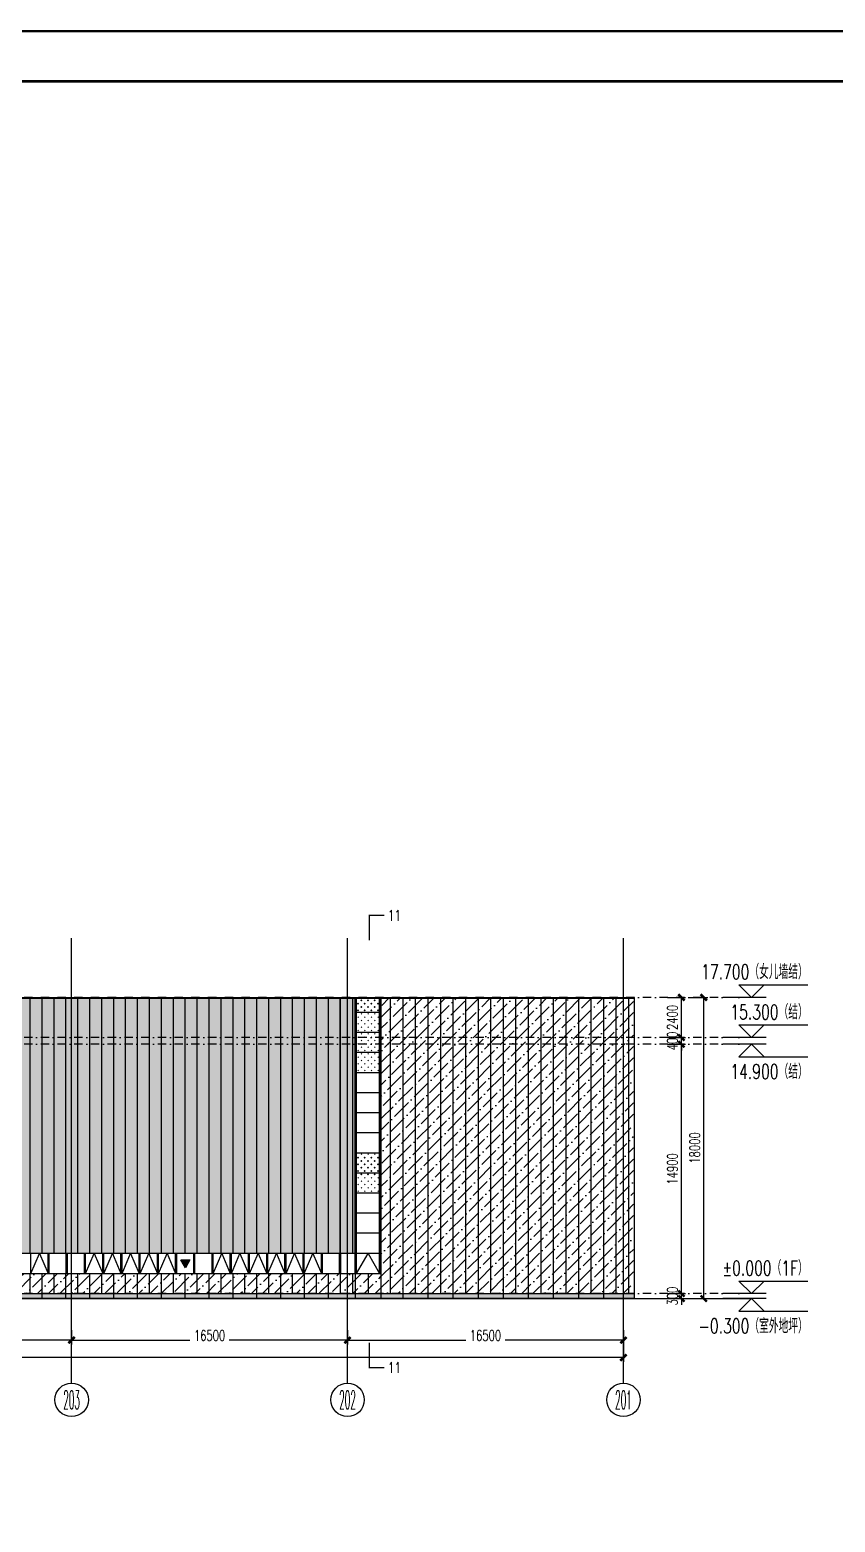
# Model space of a CAD drawing. Extents: x -2072575 to 87763, y 445513 to 805276.
# Drawn here: x -975001 to -926842, y 545061 to 634236 of the extents above; entities that cross this region are included whole.
import ezdxf
from ezdxf.enums import TextEntityAlignment as Align

# ---------------------------------------------------------------- set-up
doc = ezdxf.new("R2010")
doc.units = 0
doc.header["$LTSCALE"] = 1000
for name, pattern in [('CENTER', [2, 1.25, -0.25, 0.25, -0.25]), ('DASHDOT', [1, 0.5, -0.25, 0, -0.25]), ('DOT', [0.25, 0, -0.25])]:
    doc.linetypes.add(name, pattern=pattern)
doc.layers.get('Defpoints').update_dxf_attribs({"color": 210})
for name, color, linetype in [('!ZN1-填充-8', 8, 'Continuous'), ('!ZN1-文字-7', 7, 'Continuous'), ('!ZN1-标注-173', 173, 'Continuous'), ('!ZN3-玻璃幕墙-4', 4, 'Continuous'), ('!ZN4-辅助材料-1', 1, 'Continuous'), ('0-cxFrame', 155, 'Continuous'), ('3符号', 3, 'Continuous'), ('3铝板幕墙', 3, 'Continuous'), ('4玻璃幕墙', 4, 'Continuous'), ('A-LIN-V', 9, 'Continuous'), ('A-SFCE', 30, 'Continuous'), ('A-云线', 50, 'Continuous'), ('AS-WALL', 40, 'Continuous'), ('DIM', 173, 'Continuous'), ('DOT', 8, 'DOT'), ('DOTE', 1, 'CENTER'), ('IE-填充-JYZS', 7, 'Continuous'), ('压型钢板', 23, 'Continuous')]:
    doc.layers.add(name, color=color, linetype=linetype)
doc.layers.add('0-cxText', color=131, linetype='Continuous', lineweight=25)
doc.styles.add('_TCH_AXIS', font='COMPLEX', dxfattribs={"bigfont": 'GBCBIG'})
doc.styles.add('_TCH_LABEL', font='COMPLEX', dxfattribs={"bigfont": 'GBCBIG'})
doc.styles.add('cx_tuming', font='simhei.ttf')
doc.styles.add('cx_tuqian1', font='')
doc.styles.add('DHTEXT-1', font='romans.shx', dxfattribs={"width": 0.7, "bigfont": 'chinese.shx'})
doc.styles.add('卓越符号', font='ROMANS.shx', dxfattribs={"width": 0.7, "bigfont": 'CHINESE.shx'})
doc.styles.add('样式 1', font='romans.shx', dxfattribs={"width": 0.7, "bigfont": 'chinese.shx'})
doc.styles.add('黑体', font='simhei.ttf', dxfattribs={"height": 12})
doc.styles.get('cx_tuqian1').set_extended_font_data('SimSun')
doc.dimstyles.new('ZN250', dxfattribs={"dimscale": 250, "dimtxt": 2.5, "dimasz": 1.5, "dimexe": 1, "dimexo": 2, "dimgap": 0.9, "dimtad": 1, "dimdec": 0, "dimdsep": 46, "dimtxsty": 'DHTEXT-1', "dimblk": 'ARCHTICK', "dimcen": 2.5, "dimclrd": 173, "dimclre": 173, "dimclrt": 7, "dimazin": 2, "dimtfac": 1, "dimtdec": 0, "dimtix": 1, "dimtmove": 2, "dimatfit": 3, "dimfxl": 0, "dimarcsym": 0})
pattern_1 = [(45, (14478.8, 0), (252.5697, 926.08891), [1190.625, -238.125, 0, -238.125])]

# ---------------------------------------------------------------- blocks, each defined once
blk = doc.blocks.new('_ArchTick')
at = {"color": 0, "linetype": 'ByBlock', "const_width": 0.4}
blk.add_lwpolyline([(-0.5, -0.5), (0.5, 0.5)], dxfattribs=at)
blk = doc.blocks.new('*D968')
at = {"layer": 'Defpoints', "color": 0, "ltscale": 2500, "transparency": 16777216}
for p in [(0, -1687), (82500, -1687), (82500, -3824)]:
    blk.add_point(p, dxfattribs=at)
at = {"layer": 'DIM', "color": 173, "linetype": 'ByBlock', "lineweight": -2, "ltscale": 2500, "transparency": 16777216}
for p, q in [((0, -2187), (0, -4074)), ((82500, -2187), (82500, -4074)), ((0, -3824), (40046, -3824)), ((82500, -3824), (42454, -3824))]:
    blk.add_line(p, q, dxfattribs=at)
at = {"layer": 'DIM', "color": 173, "lineweight": -2, "ltscale": 2500, "transparency": 16777216, "xscale": 375, "yscale": 375, "zscale": 375, "rotation": 180}
blk.add_blockref('_ArchTick', (0, -3824), dxfattribs=at)
at = {"layer": 'DIM', "color": 173, "lineweight": -2, "ltscale": 2500, "transparency": 16777216, "xscale": 375, "yscale": 375, "zscale": 375}
blk.add_blockref('_ArchTick', (82500, -3824), dxfattribs=at)
at = {"layer": 'DIM', "color": 7, "ltscale": 2500, "transparency": 16777216, "insert": (41250, -3549), "char_height": 625, "attachment_point": 5, "style": 'DHTEXT-1'}
blk.add_mtext('82500', dxfattribs=at)
blk = doc.blocks.new('*D969')
at = {"layer": 'Defpoints', "color": 0, "ltscale": 2500, "transparency": 16777216}
for p in [(85967, 17700), (87300, 17700), (85967, -300)]:
    blk.add_point(p, dxfattribs=at)
at = {"layer": 'DIM', "color": 173, "linetype": 'ByBlock', "lineweight": -2, "ltscale": 2500, "transparency": 16777216}
for p, q in [((86467, 17700), (87550, 17700)), ((87300, -300), (87300, 17700)), ((86467, -300), (87550, -300))]:
    blk.add_line(p, q, dxfattribs=at)
at = {"layer": 'DIM', "color": 173, "lineweight": -2, "ltscale": 2500, "transparency": 16777216, "xscale": 375, "yscale": 375, "zscale": 375}
for p, rotation in [((87300, 17700), 90), ((87300, -300), 270)]:
    blk.add_blockref('_ArchTick', p, dxfattribs=dict(at, rotation=rotation))
at = {"layer": 'DIM', "color": 7, "ltscale": 2500, "transparency": 16777216, "insert": (86763, 8700), "char_height": 625, "attachment_point": 5, "rotation": 90, "style": 'DHTEXT-1'}
blk.add_mtext('18000', dxfattribs=at)
blk = doc.blocks.new('*D970')
at = {"layer": 'Defpoints', "color": 0, "ltscale": 2500, "transparency": 16777216}
for p in [(84632, 0), (85965, 0), (84632, -300)]:
    blk.add_point(p, dxfattribs=at)
at = {"layer": 'DIM', "color": 173, "linetype": 'ByBlock', "lineweight": -2, "ltscale": 2500, "transparency": 16777216}
for p, q in [((85132, 0), (86215, 0)), ((85965, 0), (85965, 375)), ((85965, -300), (85965, 0)), ((85132, -300), (86215, -300)), ((85965, -300), (85965, -675))]:
    blk.add_line(p, q, dxfattribs=at)
at = {"layer": 'DIM', "color": 173, "lineweight": -2, "ltscale": 2500, "transparency": 16777216, "xscale": 375, "yscale": 375, "zscale": 375}
for p, rotation in [((85965, 0), 270), ((85965, -300), 90)]:
    blk.add_blockref('_ArchTick', p, dxfattribs=dict(at, rotation=rotation))
at = {"layer": 'DIM', "color": 7, "ltscale": 2500, "transparency": 16777216, "insert": (85428, -150), "char_height": 625, "attachment_point": 5, "rotation": 90, "style": 'DHTEXT-1'}
blk.add_mtext('300', dxfattribs=at)
blk = doc.blocks.new('*D971')
at = {"layer": 'Defpoints', "color": 0, "ltscale": 2500, "transparency": 16777216}
for p in [(84632, 14900), (85965, 14900), (84632, 0)]:
    blk.add_point(p, dxfattribs=at)
at = {"layer": 'DIM', "color": 173, "linetype": 'ByBlock', "lineweight": -2, "ltscale": 2500, "transparency": 16777216}
for p, q in [((85132, 14900), (86215, 14900)), ((85965, 0), (85965, 14900)), ((85132, 0), (86215, 0))]:
    blk.add_line(p, q, dxfattribs=at)
at = {"layer": 'DIM', "color": 173, "lineweight": -2, "ltscale": 2500, "transparency": 16777216, "xscale": 375, "yscale": 375, "zscale": 375}
for p, rotation in [((85965, 14900), 90), ((85965, 0), 270)]:
    blk.add_blockref('_ArchTick', p, dxfattribs=dict(at, rotation=rotation))
at = {"layer": 'DIM', "color": 7, "ltscale": 2500, "transparency": 16777216, "insert": (85428, 7450), "char_height": 625, "attachment_point": 5, "rotation": 90, "style": 'DHTEXT-1'}
blk.add_mtext('14900', dxfattribs=at)
blk = doc.blocks.new('*D972')
at = {"layer": 'Defpoints', "color": 0, "ltscale": 2500, "transparency": 16777216}
for p in [(84632, 15300), (85965, 15300), (84632, 14900)]:
    blk.add_point(p, dxfattribs=at)
at = {"layer": 'DIM', "color": 173, "linetype": 'ByBlock', "lineweight": -2, "ltscale": 2500, "transparency": 16777216}
for p, q in [((85132, 15300), (86215, 15300)), ((85965, 15300), (85965, 15675)), ((85965, 14900), (85965, 15300)), ((85132, 14900), (86215, 14900)), ((85965, 14900), (85965, 14525))]:
    blk.add_line(p, q, dxfattribs=at)
at = {"layer": 'DIM', "color": 173, "lineweight": -2, "ltscale": 2500, "transparency": 16777216, "xscale": 375, "yscale": 375, "zscale": 375}
for p, rotation in [((85965, 15300), 270), ((85965, 14900), 90)]:
    blk.add_blockref('_ArchTick', p, dxfattribs=dict(at, rotation=rotation))
at = {"layer": 'DIM', "color": 7, "ltscale": 2500, "transparency": 16777216, "insert": (85428, 15100), "char_height": 625, "attachment_point": 5, "rotation": 90, "style": 'DHTEXT-1'}
blk.add_mtext('400', dxfattribs=at)
blk = doc.blocks.new('*D973')
at = {"layer": 'Defpoints', "color": 0, "ltscale": 2500, "transparency": 16777216}
for p in [(84632, 17700), (85965, 17700), (84632, 15300)]:
    blk.add_point(p, dxfattribs=at)
at = {"layer": 'DIM', "color": 173, "linetype": 'ByBlock', "lineweight": -2, "ltscale": 2500, "transparency": 16777216}
for p, q in [((85132, 17700), (86215, 17700)), ((85965, 15300), (85965, 17700)), ((85132, 15300), (86215, 15300))]:
    blk.add_line(p, q, dxfattribs=at)
at = {"layer": 'DIM', "color": 173, "lineweight": -2, "ltscale": 2500, "transparency": 16777216, "xscale": 375, "yscale": 375, "zscale": 375}
for p, rotation in [((85965, 17700), 90), ((85965, 15300), 270)]:
    blk.add_blockref('_ArchTick', p, dxfattribs=dict(at, rotation=rotation))
at = {"layer": 'DIM', "color": 7, "ltscale": 2500, "transparency": 16777216, "insert": (85428, 16500), "char_height": 625, "attachment_point": 5, "rotation": 90, "style": 'DHTEXT-1'}
blk.add_mtext('2400', dxfattribs=at)
blk = doc.blocks.new('*D976')
at = {"layer": 'Defpoints', "color": 0, "ltscale": 2500, "transparency": 16777216}
for p in [(33000, -1687), (49500, -1687), (49500, -2784)]:
    blk.add_point(p, dxfattribs=at)
at = {"layer": 'DIM', "color": 173, "linetype": 'ByBlock', "lineweight": -2, "ltscale": 2500, "transparency": 16777216}
for p, q in [((33000, -2187), (33000, -3034)), ((49500, -2187), (49500, -3034)), ((33000, -2784), (40077, -2784)), ((49500, -2784), (42423, -2784))]:
    blk.add_line(p, q, dxfattribs=at)
at = {"layer": 'DIM', "color": 173, "lineweight": -2, "ltscale": 2500, "transparency": 16777216, "xscale": 375, "yscale": 375, "zscale": 375, "rotation": 180}
blk.add_blockref('_ArchTick', (33000, -2784), dxfattribs=at)
at = {"layer": 'DIM', "color": 173, "lineweight": -2, "ltscale": 2500, "transparency": 16777216, "xscale": 375, "yscale": 375, "zscale": 375}
blk.add_blockref('_ArchTick', (49500, -2784), dxfattribs=at)
at = {"layer": 'DIM', "color": 7, "ltscale": 2500, "transparency": 16777216, "insert": (41250, -2509), "char_height": 625, "attachment_point": 5, "style": 'DHTEXT-1'}
blk.add_mtext('16500', dxfattribs=at)
blk = doc.blocks.new('*D977')
at = {"layer": 'Defpoints', "color": 0, "ltscale": 2500, "transparency": 16777216}
for p in [(49500, -1687), (66000, -1687), (66000, -2784)]:
    blk.add_point(p, dxfattribs=at)
at = {"layer": 'DIM', "color": 173, "linetype": 'ByBlock', "lineweight": -2, "ltscale": 2500, "transparency": 16777216}
for p, q in [((49500, -2187), (49500, -3034)), ((66000, -2187), (66000, -3034)), ((49500, -2784), (56577, -2784)), ((66000, -2784), (58923, -2784))]:
    blk.add_line(p, q, dxfattribs=at)
at = {"layer": 'DIM', "color": 173, "lineweight": -2, "ltscale": 2500, "transparency": 16777216, "xscale": 375, "yscale": 375, "zscale": 375, "rotation": 180}
blk.add_blockref('_ArchTick', (49500, -2784), dxfattribs=at)
at = {"layer": 'DIM', "color": 173, "lineweight": -2, "ltscale": 2500, "transparency": 16777216, "xscale": 375, "yscale": 375, "zscale": 375}
blk.add_blockref('_ArchTick', (66000, -2784), dxfattribs=at)
at = {"layer": 'DIM', "color": 7, "ltscale": 2500, "transparency": 16777216, "insert": (57750, -2509), "char_height": 625, "attachment_point": 5, "style": 'DHTEXT-1'}
blk.add_mtext('16500', dxfattribs=at)
blk = doc.blocks.new('*D978')
at = {"layer": 'Defpoints', "color": 0, "ltscale": 2500, "transparency": 16777216}
for p in [(66000, -1687), (82500, -1687), (82500, -2784)]:
    blk.add_point(p, dxfattribs=at)
at = {"layer": 'DIM', "color": 173, "linetype": 'ByBlock', "lineweight": -2, "ltscale": 2500, "transparency": 16777216}
for p, q in [((66000, -2187), (66000, -3034)), ((82500, -2187), (82500, -3034)), ((66000, -2784), (73077, -2784)), ((82500, -2784), (75423, -2784))]:
    blk.add_line(p, q, dxfattribs=at)
at = {"layer": 'DIM', "color": 173, "lineweight": -2, "ltscale": 2500, "transparency": 16777216, "xscale": 375, "yscale": 375, "zscale": 375, "rotation": 180}
blk.add_blockref('_ArchTick', (66000, -2784), dxfattribs=at)
at = {"layer": 'DIM', "color": 173, "lineweight": -2, "ltscale": 2500, "transparency": 16777216, "xscale": 375, "yscale": 375, "zscale": 375}
blk.add_blockref('_ArchTick', (82500, -2784), dxfattribs=at)
at = {"layer": 'DIM', "color": 7, "ltscale": 2500, "transparency": 16777216, "insert": (74250, -2509), "char_height": 625, "attachment_point": 5, "style": 'DHTEXT-1'}
blk.add_mtext('16500', dxfattribs=at)
blk = doc.blocks.new('卓越-轴号')
blk.add_circle((0, 0), 4)
at = {"color": 0, "style": '_TCH_AXIS', "width": 1.041667, "flags": 8}
blk.add_attdef('A', text='', height=4.48, dxfattribs=at).set_placement((-2, -2.24), (2, -2.24), align=Align.FIT)
blk = doc.blocks.new('*U137')
at = {"ltscale": 10}
blk.add_line((3.48, 0), (-6.85, 0), dxfattribs=at)
blk.add_lwpolyline([(3, 3), (0, 0), (-3, 3), (13.45, 3)])
at = {"color": 0, "style": '卓越符号', "width": 0.7, "flags": 8}
blk.add_attdef('±0.000', text='', height=3.5, dxfattribs=at).set_placement((13.45, 4.35), align=Align.RIGHT)
blk = doc.blocks.new('*U138')
at = {"ltscale": 10}
blk.add_line((3.48, 0), (-6.85, 0), dxfattribs=at)
blk.add_lwpolyline([(3, -3), (0, 0), (-3, -3), (13.45, -3)])
at = {"color": 0, "style": '卓越符号', "width": 0.7, "flags": 8}
blk.add_attdef('±0.000', text='', height=3.5, dxfattribs=at).set_placement((13.45, -7.85), align=Align.RIGHT)
blk = doc.blocks.new('*U108')
at = {"layer": '!ZN3-玻璃幕墙-4', "color": 7, "ltscale": 10}
blk.add_lwpolyline([(0, 0), (512, 1200), (1023, 0)], dxfattribs=at)
blk = doc.blocks.new('*U109')
at = {"layer": '!ZN3-玻璃幕墙-4', "color": 7, "ltscale": 10}
blk.add_lwpolyline([(0, 0), (690, 1200), (1380, 0)], dxfattribs=at)
blk = doc.blocks.new('消防救援口标识')
blk.add_wipeout([(0, 0), (-150, 260), (150, 260)]).dxf.layer = '!ZN1-标注-173'
at = {"layer": '!ZN1-填充-8'}
h = blk.add_hatch(color=252, dxfattribs=at)
h.dxf.hatch_style = 1
h.paths.add_polyline_path([(0, 0), (-150, 260), (150, 260)])
at = {"layer": '!ZN1-标注-173'}
blk.add_lwpolyline([(0, 0), (-150, 260), (150, 260)], close=True, dxfattribs=at)
at = {"layer": '!ZN1-文字-7', "ltscale": 1.5, "style": '样式 1', "width": 0.7}
blk.add_text('消', height=120, dxfattribs=at).set_placement((-62, 164), align=Align.MIDDLE_LEFT)
blk = doc.blocks.new('紧急救援窗口')
at = {"layer": '!ZN4-辅助材料-1', "xscale": 1.8, "yscale": 1.8, "zscale": 1.8}
blk.add_blockref('消防救援口标识', (74715, -11410), dxfattribs=at)
blk = doc.blocks.new('TK22.A1 L(Dragon)')
at = {"layer": '0-cxFrame', "color": 7, "const_width": 0.5}
blk.add_lwpolyline([(0, 0), (-841, 0), (-841, 594), (0, 594)], close=True, dxfattribs=at)
at = {"layer": '0-cxFrame', "const_width": 0.5}
blk.add_lwpolyline([(-80, 10), (-821, 10), (-821, 584), (-80, 584)], close=True, dxfattribs=at)
at = {"style": '黑体', "flags": 4}
blk.add_attdef('图幅', text='', height=3.3, dxfattribs=at).set_placement((-40, 3), align=Align.RIGHT)
at = {"layer": '0-cxText', "flags": 4}
for tag, height, style, p in [('建设单位', 3.5, 'cx_tuming', (-45, 240)), ('项目名称', 3.5, 'cx_tuming', (-45, 210)), ('子项名称', 3.5, 'cx_tuming', (-45, 180)), ('工程编号', 3.3, 'cx_tuqian1', (-35, 165)), ('图名1', 3.5, 'cx_tuming', (-45, 87)), ('图名2', 3.5, 'cx_tuming', (-45, 79)), ('图名3', 3.5, 'cx_tuming', (-45, 71)), ('出图日期', 3.3, 'cx_tuqian1', (-39, 60)), ('专业', 3.3, 'cx_tuqian1', (-55, 52)), ('图号', 3.3, 'cx_tuqian1', (-55, 44)), ('版次', 3.3, 'cx_tuqian1', (-20, 44))]:
    blk.add_attdef(tag, text='', height=height, dxfattribs=dict(at, style=style)).set_placement(p, align=Align.MIDDLE)
at = {"layer": 'Defpoints', "color": 6, "flags": 4}
for tag, height, style, p in [('tufu', 3.3, '黑体', (-12, 12)), ('dwfname', 4, 'cx_tuqian1', (-80, 3))]:
    blk.add_attdef(tag, text='', height=height, dxfattribs=dict(at, style=style)).set_placement(p, align=Align.RIGHT)
blk = doc.blocks.new('*U143')
at = {"const_width": 0.5}
for points in [[(6, 0), (0, 0), (0, -10)], [(6, -180.19), (0, -180.19), (0, -170.19)]]:
    blk.add_lwpolyline(points, dxfattribs=at)
at = {"color": 0, "style": '_TCH_LABEL', "width": 0.705882, "flags": 8}
for tag, p in [('编号上', (10.01, 0)), ('编号下', (10.01, -180.19))]:
    blk.add_attdef(tag, text='', height=4.25, dxfattribs=at).set_placement(p, align=Align.MIDDLE_CENTER)
blk = doc.blocks.new('20250821133332')
at = {"layer": 'DOT', "linetype": 'DASHDOT'}
for p, q in [((90159.1, 17700), (-7659.1, 17700)), ((90159.1, 15300), (-7659.1, 15300)), ((90159.1, 14900), (-7659.1, 14900)), ((90159.1, 0), (-7659.1, 0))]:
    blk.add_line(p, q, dxfattribs=at)
at = {"layer": 'DOTE', "ltscale": 250}
for p, q in [((49500, -5350), (49500, 21247.6)), ((66000, -5350), (66000, 21247.6)), ((82500, -5350), (82500, 21247.6))]:
    blk.add_line(p, q, dxfattribs=at)
at = {"layer": '3符号', "color": 7}
ref = blk.add_blockref('*U137', (90159.1, 17700), dxfattribs=dict(at, xscale=250, yscale=250, zscale=250))
ref.add_attrib('±0.000', '17.700（女儿墙结）', dxfattribs={"layer": '0', "color": 0, "height": 875, "style": '卓越符号', "width": 0.7}).set_placement((93521.6, 18787.5), align=Align.RIGHT)
ref = blk.add_blockref('*U137', (90159.1, 15300), dxfattribs=dict(at, xscale=250, yscale=250, zscale=250))
ref.add_attrib('±0.000', '15.300（结）', dxfattribs={"layer": '0', "color": 0, "height": 875, "style": '卓越符号', "width": 0.7}).set_placement((93521.6, 16387.5), align=Align.RIGHT)
ref = blk.add_blockref('*U138', (90159.1, 14900), dxfattribs=dict(at, xscale=250, yscale=250, zscale=250))
ref.add_attrib('±0.000', '14.900（结）', dxfattribs={"layer": '0', "color": 0, "height": 875, "style": '卓越符号', "width": 0.7}).set_placement((93521.6, 12827), align=Align.RIGHT)
ref = blk.add_blockref('*U137', (90159.1, 0), dxfattribs=dict(at, xscale=250, yscale=250, zscale=250))
ref.add_attrib('±0.000', '±0.000（1F）', dxfattribs={"layer": '0', "color": 0, "height": 875, "style": '卓越符号', "width": 0.7}).set_placement((93521.6, 1087.5), align=Align.RIGHT)
ref = blk.add_blockref('*U138', (90159.1, -300), dxfattribs=dict(at, xscale=250, yscale=250, zscale=250))
ref.add_attrib('±0.000', '-0.300（室外地坪）', dxfattribs={"layer": '0', "color": 0, "height": 875, "style": '卓越符号', "width": 0.7}).set_placement((93521.6, -2373), align=Align.RIGHT)
ref = blk.add_blockref('卓越-轴号', (49501.1, -6350), dxfattribs=dict(at, xscale=250, yscale=250, zscale=250))
ref.add_attrib('A', '203', dxfattribs={"layer": '0', "color": 0, "height": 1120, "style": '_TCH_AXIS', "width": 0.347222}).set_placement((49001.1, -6910), (50001.1, -6910), align=Align.FIT)
ref = blk.add_blockref('卓越-轴号', (66001.1, -6350), dxfattribs=dict(at, xscale=250, yscale=250, zscale=250))
ref.add_attrib('A', '202', dxfattribs={"layer": '0', "color": 0, "height": 1120, "style": '_TCH_AXIS', "width": 0.347222}).set_placement((65501.1, -6910), (66501.1, -6910), align=Align.FIT)
ref = blk.add_blockref('卓越-轴号', (82501.1, -6350), dxfattribs=dict(at, xscale=250, yscale=250, zscale=250))
ref.add_attrib('A', '201', dxfattribs={"layer": '0', "color": 0, "height": 1120, "style": '_TCH_AXIS', "width": 0.382653}).set_placement((82001.1, -6910), (83001.1, -6910), align=Align.FIT)
at = {"layer": 'DIM', "ltscale": 2500}
for p1, p2, picture, middle in [((84631.9, 15300), (84631.9, 17700), '*D973', (85427.7, 16500)), ((85966.9, -300), (85966.9, 17700), '*D969', (86762.7, 8700)), ((84631.9, 14900), (84631.9, 15300), '*D972', (85427.7, 15100)), ((84631.9, 0), (84631.9, 14900), '*D971', (85427.7, 7450)), ((84631.9, -300), (84631.9, 0), '*D970', (85427.7, -150))]:
    dim = blk.add_aligned_dim(p1=p1, p2=p2, distance=-1333.3, dimstyle='ZN250', dxfattribs=at)
    dim.commit()
    dim.dimension.update_dxf_attribs({"geometry": picture, "text_midpoint": middle})
for base, p1, p2, picture, middle in [((82500, -3824.1), (0, -1687.5), (82500, -1687.5), '*D968', (41250, -3549.1)), ((49500, -2784.1), (33000, -1687.5), (49500, -1687.5), '*D976', (41250, -2509.1)), ((66000, -2784.1), (49500, -1687.5), (66000, -1687.5), '*D977', (57750, -2509.1)), ((82500, -2784.1), (66000, -1687.5), (82500, -1687.5), '*D978', (74250, -2509.1))]:
    dim = blk.add_linear_dim(base=base, p1=p1, p2=p2, angle=0, dimstyle='ZN250', dxfattribs=at)
    dim.commit()
    dim.dimension.update_dxf_attribs({"geometry": picture, "text_midpoint": middle, "dimtype": 129})

msp = doc.modelspace()

# ---------------------------------------------------------------- hatches: boundary and pattern name
at = {"layer": '!ZN1-填充-8'}
h = msp.add_hatch(dxfattribs=at)
h.set_pattern_fill('ANSI36', color=256, scale=300, style=0)
h.set_pattern_definition(pattern_1)
h.paths.add_polyline_path([(-1022652.8, 558720.4), (-1010797.8, 558720.4), (-1010893.3, 558720.4), (-1014698.1, 558720.4), (-1014698.1, 561120.4), (-955502.8, 561120.4), (-955502.8, 576370.4), (-1022652.8, 576370.4)])
at = {"layer": '!ZN1-填充-8', "ltscale": 0.5}
h = msp.add_hatch(dxfattribs=at)
h.set_pattern_fill('石膏板', color=8, scale=80)
h.set_pattern_definition([(45, (-955394.74, 572020.73), (-200, 200), [64, -218.843]), (135, (-954949.48, 572020.73), (-200, -200), [64, -218.843])])
h.paths.add_polyline_path([(-955462.7, 576292.4), (-954082.8, 576292.4), (-954082.8, 571963.4), (-955462.7, 571963.4)])
at = {"layer": '!ZN1-填充-8'}
h = msp.add_hatch(dxfattribs=at)
h.set_pattern_fill('ANSI36', color=256, scale=300, style=0)
h.set_pattern_definition(pattern_1)
h.paths.add_polyline_path([(-954002.8, 558720.4), (-938902.8, 558720.4), (-938902.8, 576370.4), (-954002.8, 576370.4)])
at = {"layer": '!ZN1-填充-8', "ltscale": 0.5}
h = msp.add_hatch(dxfattribs=at)
h.set_pattern_fill('石膏板', color=8, scale=80)
h.set_pattern_definition([(45, (-955394.74, 564820.73), (-200, 200), [64, -218.843]), (135, (-954949.48, 564820.73), (-200, -200), [64, -218.843])])
h.paths.add_polyline_path([(-955462.7, 567077.4), (-954082.8, 567077.4), (-954082.8, 564763.4), (-955462.7, 564763.4)])
at = {"layer": '!ZN1-填充-8'}
h = msp.add_hatch(dxfattribs=at)
h.set_pattern_fill('ANSI36', color=256, scale=300, style=0)
h.set_pattern_definition(pattern_1)
h.paths.add_polyline_path([(-1010893.3, 558720.4), (-954002.8, 558720.4), (-954002.8, 559920.4), (-1010893.3, 559920.4)])
h = msp.add_hatch(dxfattribs=at)
h.set_pattern_fill('DOTS', color=141, scale=100, style=0)
h.paths.add_polyline_path([(-1022652.8, 558720.4), (-938852.8, 558720.4), (-938852.8, 558420.4), (-1022652.8, 558420.4)])
at = {"layer": 'IE-填充-JYZS', "ltscale": 10}
h = msp.add_hatch(dxfattribs=at)
h.set_pattern_fill('DOTS', color=141, scale=10)
h.set_pattern_definition([(0, (-1022652.813, 576370.235), (7.9375, 15.875), [0, -15.875])])
h.paths.add_polyline_path([(-1022652.8, 576420.4), (-938852.8, 576420.4), (-938852.8, 576370.2), (-1022652.8, 576370.2)])

# ---------------------------------------------------------------- linework, layer by layer
at = {"layer": '3铝板幕墙', "ltscale": 1000}
for p, q in [((-974286.4, 576420.4), (-974286.4, 576370.2)), ((-972859.7, 576420.4), (-972859.7, 576370.2)), ((-971432.9, 576420.4), (-971432.9, 576370.2)), ((-970006.1, 576420.4), (-970006.1, 576370.2)), ((-968579.4, 576420.4), (-968579.4, 576370.2)), ((-967152.6, 576420.4), (-967152.6, 576370.2)), ((-965725.8, 576420.4), (-965725.8, 576370.2)), ((-964297.8, 576420.4), (-964297.8, 576370.2)), ((-962871, 576420.4), (-962871, 576370.2)), ((-961444.2, 576420.4), (-961444.2, 576370.2)), ((-960017.4, 576420.4), (-960017.4, 576370.2)), ((-958590.7, 576420.4), (-958590.7, 576370.2)), ((-957163.9, 576420.4), (-957163.9, 576370.2)), ((-955542.7, 576420.4), (-955542.7, 576370.2)), ((-954002.8, 576420.4), (-954002.8, 576370.2)), ((-952700.5, 576420.4), (-952700.5, 576370.2)), ((-951200.5, 576420.4), (-951200.5, 576370.2)), ((-949700.5, 576420.4), (-949700.5, 576370.2)), ((-948200.5, 576420.4), (-948200.5, 576370.2)), ((-946700.5, 576420.4), (-946700.5, 576370.2)), ((-945200.5, 576420.4), (-945200.5, 576370.2)), ((-943700.5, 576420.4), (-943700.5, 576370.2)), ((-942200.5, 576420.4), (-942200.5, 576370.2)), ((-940700.5, 576420.4), (-940700.5, 576370.2)), ((-974286.4, 558732.2), (-974286.4, 558420.4)), ((-972859.7, 558732.2), (-972859.7, 558420.4)), ((-971432.9, 558732.2), (-971432.9, 558420.4)), ((-970006.1, 558732.2), (-970006.1, 558420.4)), ((-968579.4, 558732.2), (-968579.4, 558420.4)), ((-967152.6, 558732.2), (-967152.6, 558420.4)), ((-965725.8, 558732.2), (-965725.8, 558420.4)), ((-964297.8, 558732.2), (-964297.8, 558420.4)), ((-962871, 558732.2), (-962871, 558420.4)), ((-961444.2, 558732.2), (-961444.2, 558420.4)), ((-960017.4, 558732.2), (-960017.4, 558420.4)), ((-958590.7, 558732.2), (-958590.7, 558420.4)), ((-957163.9, 558732.2), (-957163.9, 558420.4)), ((-955542.7, 558732.2), (-955542.7, 558420.4)), ((-954002.8, 558732.2), (-954002.8, 558420.4)), ((-952700.5, 558732.2), (-952700.5, 558420.4)), ((-951200.5, 558732.2), (-951200.5, 558420.4)), ((-949700.5, 558732.2), (-949700.5, 558420.4)), ((-948200.5, 558732.2), (-948200.5, 558420.4)), ((-946700.5, 558732.2), (-946700.5, 558420.4)), ((-945200.5, 558732.2), (-945200.5, 558420.4)), ((-943700.5, 558732.2), (-943700.5, 558420.4)), ((-942200.5, 558732.2), (-942200.5, 558420.4)), ((-940700.5, 558732.2), (-940700.5, 558420.4)), ((-938852.8, 558732.2), (-938852.8, 558420.4))]:
    msp.add_line(p, q, dxfattribs=at)
for points in [[(-1022652.8, 576420.4), (-938852.8, 576420.4), (-938852.8, 576370.2), (-1022652.8, 576370.2)], [(-1022652.8, 558732.2), (-938852.8, 558732.2), (-938852.8, 558420.4), (-1022652.8, 558420.4)]]:
    msp.add_lwpolyline(points, close=True, dxfattribs=at)
at = {"layer": '4玻璃幕墙', "ltscale": 10}
for p, q in [((-955542.7, 559920.4), (-955542.7, 576370.4)), ((-955462.7, 559920.4), (-955462.7, 576370.4)), ((-954082.8, 559920.4), (-954082.8, 576370.4)), ((-954002.8, 559920.4), (-954002.8, 576370.4)), ((-954082.8, 575520.4), (-955462.7, 575520.4)), ((-954082.8, 574320.4), (-955462.7, 574320.4)), ((-954082.8, 573120.4), (-955462.7, 573120.4)), ((-954082.8, 571920.4), (-955462.7, 571920.4)), ((-954082.8, 570720.4), (-955462.7, 570720.4)), ((-954082.8, 569520.4), (-955462.7, 569520.4)), ((-954082.8, 568320.4), (-955462.7, 568320.4)), ((-954082.8, 567120.4), (-955462.7, 567120.4)), ((-954082.8, 565920.4), (-955462.7, 565920.4)), ((-954082.8, 564720.4), (-955462.7, 564720.4)), ((-954082.8, 563520.4), (-955462.7, 563520.4)), ((-954082.8, 562320.4), (-955462.7, 562320.4)), ((-974935.5, 559920.4), (-974935.5, 561120.4)), ((-973912.3, 559920.4), (-973912.3, 561120.4)), ((-973845.7, 559920.4), (-973845.7, 561120.4)), ((-972822.6, 559920.4), (-972822.6, 561120.4)), ((-972756, 559920.4), (-972756, 561120.4)), ((-971732.9, 559920.4), (-971732.9, 561120.4)), ((-971666.3, 559920.4), (-971666.3, 561120.4)), ((-970643.2, 559920.4), (-970643.2, 561120.4)), ((-970576.6, 559920.4), (-970576.6, 561120.4)), ((-969553.5, 559920.4), (-969553.5, 561120.4)), ((-969486.9, 559920.4), (-969486.9, 561120.4)), ((-968463.8, 559920.4), (-968463.8, 561120.4)), ((-968397.2, 559920.4), (-968397.2, 561120.4)), ((-967374.1, 559920.4), (-967374.1, 561120.4)), ((-967307.5, 559920.4), (-967307.5, 561120.4)), ((-966284.3, 559920.4), (-966284.3, 561120.4)), ((-966217.8, 559920.4), (-966217.8, 561120.4)), ((-965194.6, 559920.4), (-965194.6, 561120.4)), ((-965128.1, 559920.4), (-965128.1, 561120.4)), ((-964104.9, 559920.4), (-964104.9, 561120.4)), ((-964038.3, 559920.4), (-964038.3, 561120.4)), ((-963015.2, 559920.4), (-963015.2, 561120.4)), ((-962948.6, 559920.4), (-962948.6, 561120.4)), ((-961925.5, 559920.4), (-961925.5, 561120.4)), ((-961858.9, 559920.4), (-961858.9, 561120.4)), ((-960835.8, 559920.4), (-960835.8, 561120.4)), ((-960769.2, 559920.4), (-960769.2, 561120.4)), ((-959746.1, 559920.4), (-959746.1, 561120.4)), ((-959679.5, 559920.4), (-959679.5, 561120.4)), ((-958656.4, 559920.4), (-958656.4, 561120.4)), ((-958589.8, 559920.4), (-958589.8, 561120.4)), ((-957566.7, 559920.4), (-957566.7, 561120.4)), ((-957500.1, 559920.4), (-957500.1, 561120.4)), ((-956473.5, 559920.4), (-956473.5, 561120.4)), ((-956404.3, 559920.4), (-956404.3, 561120.4)), ((-954082.8, 561120.4), (-955462.7, 561120.4))]:
    msp.add_line(p, q, dxfattribs=at)
msp.add_lwpolyline([(-1014733.4, 561120.4), (-1014733.4, 558732.2), (-1010895.9, 558732.2), (-1010895.9, 559920.4), (-954002.8, 559920.4), (-954002.8, 576370.4), (-955542.7, 576370.4), (-955542.7, 561120.4), (-1014733.4, 561120.4)], dxfattribs=at)
at = {"layer": 'A-LIN-V'}
for p, q in [((-1022652.8, 576420.4), (-938852.8, 576420.4)), ((-1022652.8, 576370.4), (-938852.8, 576370.4)), ((-956465.8, 576370.4), (-956465.8, 559920.4)), ((-938852.8, 576420.4), (-938852.8, 558420.4))]:
    msp.add_line(p, q, dxfattribs=at)
at = {"layer": 'AS-WALL'}
msp.add_line((-1029662, 558420.4), (-931843.7, 558420.4), dxfattribs=at)
at = {"layer": '压型钢板', "ltscale": 10}
for p, q in [((-974999.8, 576370.2), (-974999.8, 561120.4)), ((-974286.4, 576370.2), (-974286.4, 561120.4)), ((-973573, 576370.2), (-973573, 561120.4)), ((-972859.7, 576370.2), (-972859.7, 561120.4)), ((-972146.3, 576370.2), (-972146.3, 561120.4)), ((-971432.9, 576370.2), (-971432.9, 561120.4)), ((-970719.5, 576370.2), (-970719.5, 561120.4)), ((-970006.1, 576370.2), (-970006.1, 561120.4)), ((-969292.8, 576370.2), (-969292.8, 561120.4)), ((-968579.4, 576370.2), (-968579.4, 561120.4)), ((-967866, 576370.2), (-967866, 561120.4)), ((-967152.6, 576370.2), (-967152.6, 561120.4)), ((-966439.2, 576370.2), (-966439.2, 561120.4)), ((-965725.8, 576370.2), (-965725.8, 561120.4)), ((-965012.4, 576370.2), (-965012.4, 561120.4)), ((-964297.8, 576370.2), (-964297.8, 561120.4)), ((-963584.4, 576370.2), (-963584.4, 561120.4)), ((-962871, 576370.2), (-962871, 561120.4)), ((-962157.6, 576370.2), (-962157.6, 561120.4)), ((-961444.2, 576370.2), (-961444.2, 561120.4)), ((-960730.8, 576370.2), (-960730.8, 561120.4)), ((-960017.4, 576370.2), (-960017.4, 561120.4)), ((-959304.1, 576370.2), (-959304.1, 561120.4)), ((-958590.7, 576370.2), (-958590.7, 561120.4)), ((-957877.3, 576370.2), (-957877.3, 561120.4)), ((-957163.9, 576370.2), (-957163.9, 561120.4)), ((-956450.5, 576370.2), (-956450.5, 561120.4)), ((-955700.5, 576370.2), (-955700.5, 561120.4)), ((-955542.7, 576370.2), (-955542.7, 561120.4)), ((-954002.8, 576370.2), (-954002.8, 558720.4)), ((-953450.5, 576370.2), (-953450.5, 558720.4)), ((-952700.5, 576370.2), (-952700.5, 558720.4)), ((-951950.5, 576370.2), (-951950.5, 558720.4)), ((-951200.5, 576370.2), (-951200.5, 558720.4)), ((-950450.5, 576370.2), (-950450.5, 558720.4)), ((-949700.5, 576370.2), (-949700.5, 558720.4)), ((-948950.5, 576370.2), (-948950.5, 558720.4)), ((-948200.5, 576370.2), (-948200.5, 558720.4)), ((-947450.5, 576370.2), (-947450.5, 558720.4)), ((-946700.5, 576370.2), (-946700.5, 558720.4)), ((-945950.5, 576370.2), (-945950.5, 558720.4)), ((-945200.5, 576370.2), (-945200.5, 558720.4)), ((-944450.5, 576370.2), (-944450.5, 558720.4)), ((-943700.5, 576370.2), (-943700.5, 558720.4)), ((-942950.5, 576370.2), (-942950.5, 558720.4)), ((-942200.5, 576370.2), (-942200.5, 558720.4)), ((-941450.5, 576370.2), (-941450.5, 558720.4)), ((-940700.5, 576370.2), (-940700.5, 558720.4)), ((-939950.5, 576370.2), (-939950.5, 558720.4)), ((-939200.5, 576370.2), (-939200.5, 558720.4)), ((-938852.8, 576370.2), (-938852.8, 558720.4)), ((-974999.8, 559920.4), (-974999.8, 558720.4)), ((-974286.4, 559920.4), (-974286.4, 558720.4)), ((-973573, 559920.4), (-973573, 558720.4)), ((-972859.7, 559920.4), (-972859.7, 558720.4)), ((-972146.3, 559920.4), (-972146.3, 558720.4)), ((-971432.9, 559920.4), (-971432.9, 558720.4)), ((-970719.5, 559920.4), (-970719.5, 558720.4)), ((-970006.1, 559920.4), (-970006.1, 558720.4)), ((-969292.8, 559920.4), (-969292.8, 558720.4)), ((-968579.4, 559920.4), (-968579.4, 558720.4)), ((-967866, 559920.4), (-967866, 558720.4)), ((-967152.6, 559920.4), (-967152.6, 558720.4)), ((-966439.2, 559920.4), (-966439.2, 558720.4)), ((-965725.8, 559920.4), (-965725.8, 558720.4)), ((-965012.4, 559920.4), (-965012.4, 558720.4)), ((-964297.8, 559920.4), (-964297.8, 558720.4)), ((-963584.4, 559920.4), (-963584.4, 558720.4)), ((-962871, 559920.4), (-962871, 558720.4)), ((-962157.6, 559920.4), (-962157.6, 558720.4)), ((-961444.2, 559920.4), (-961444.2, 558720.4)), ((-960730.8, 559920.4), (-960730.8, 558720.4)), ((-960017.4, 559920.4), (-960017.4, 558720.4)), ((-959304.1, 559920.4), (-959304.1, 558720.4)), ((-958590.7, 559920.4), (-958590.7, 558720.4)), ((-957877.3, 559920.4), (-957877.3, 558720.4)), ((-957163.9, 559920.4), (-957163.9, 558720.4)), ((-956450.5, 559920.4), (-956450.5, 558720.4)), ((-955700.5, 559920.4), (-955700.5, 558720.4)), ((-955542.7, 559920.4), (-955542.7, 558720.4)), ((-954772.7, 559920.4), (-954772.7, 558720.4))]:
    msp.add_line(p, q, dxfattribs=at)

# ---------------------------------------------------------------- block references
at = {"layer": '!ZN3-玻璃幕墙-4', "ltscale": 500}
for name, p in [('*U108', (-974935.5, 559920.4)), ('*U108', (-971666.3, 559920.4)), ('*U108', (-970576.6, 559920.4)), ('*U108', (-969486.9, 559920.4)), ('*U108', (-968397.2, 559920.4)), ('*U108', (-967307.5, 559920.4)), ('*U108', (-964038.3, 559920.4)), ('*U108', (-962948.6, 559920.4)), ('*U108', (-961858.9, 559920.4)), ('*U108', (-960769.2, 559920.4)), ('*U108', (-959679.5, 559920.4)), ('*U108', (-958589.8, 559920.4)), ('*U109', (-955462.7, 559920.4))]:
    msp.add_blockref(name, p, dxfattribs=at)
at = {"layer": '3符号', "color": 7}
ref = msp.add_blockref('*U143', (-954697.6, 581321.7), dxfattribs=dict(at, xscale=150, yscale=150, zscale=150))
ref.add_attrib('编号上', '11', dxfattribs={"layer": '0', "color": 0, "height": 637.5, "style": '_TCH_LABEL', "width": 0.705882}).set_placement((-953196.8, 581321.7), align=Align.MIDDLE_CENTER)
ref.add_attrib('编号下', '11', dxfattribs={"layer": '0', "color": 0, "height": 637.5, "style": '_TCH_LABEL', "width": 0.705882}).set_placement((-953196.8, 554293.8), align=Align.MIDDLE_CENTER)
at = {"layer": 'A-云线', "ltscale": 10}
msp.add_blockref('20250821133332', (-1022002.8, 558720.4), dxfattribs=at)

# ---------------------------------------------------------------- next in the draw order: block references
at = {"layer": 'A-SFCE'}
msp.add_blockref('紧急救援窗口', (-1040416.7, 571673.3), dxfattribs=at)

# ---------------------------------------------------------------- next in the draw order: block references
at = {"layer": '0-cxFrame', "xscale": 300, "yscale": 300, "zscale": 300}
msp.add_blockref('TK22.A1 L(Dragon)', (-859836.4, 455961.2), dxfattribs=at)

doc.saveas('drawing.dxf')
